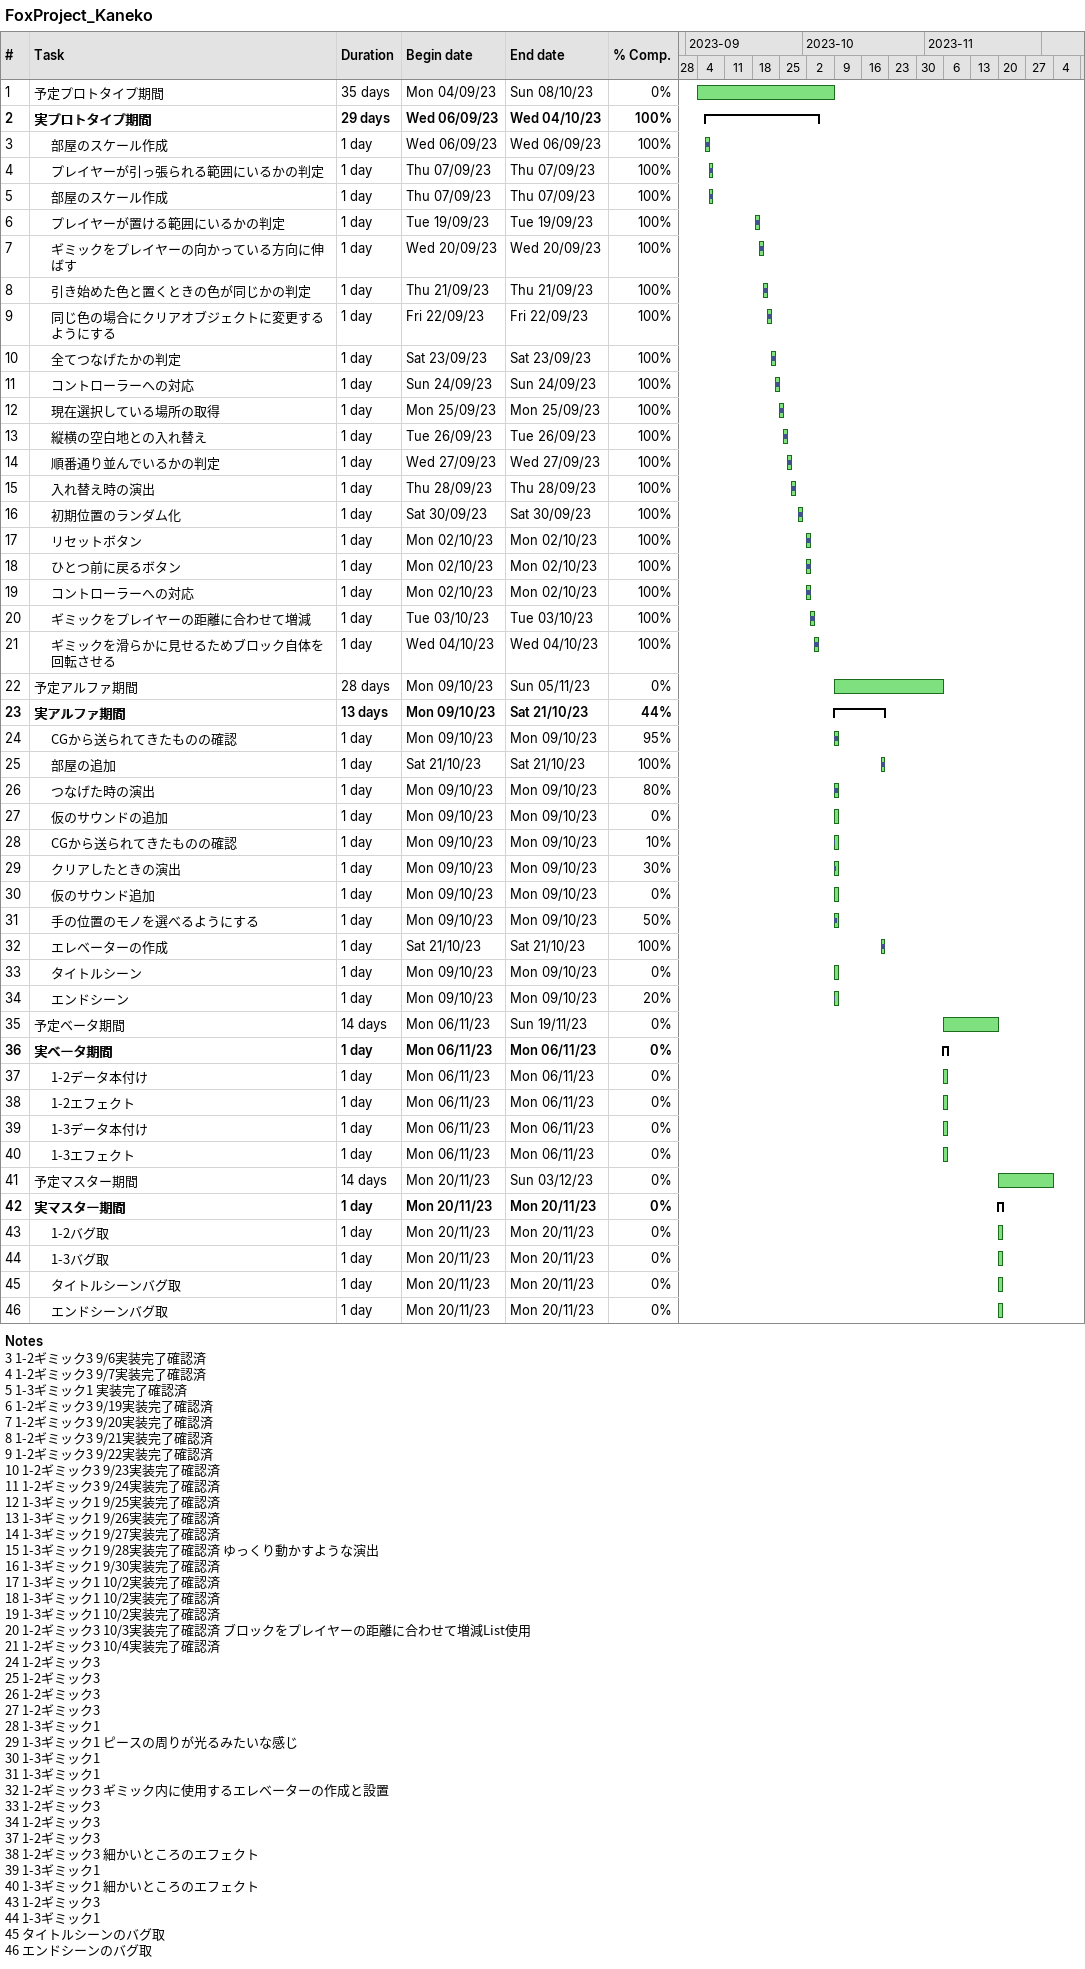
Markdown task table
FoxProject_Kaneko

| ID | Level | Task | Duration | Start | Finish | % complete |
|---|---|---|---|---|---|---|
| 1 | 1 | 予定プロトタイプ期間 | 35d | 2023-09-04 | 2023-10-08 | 0 |
| 2 | 1 | **実プロトタイプ期間** | 29d | 2023-09-06 | 2023-10-04 | 100 |
| 3 | 2 | 部屋のスケール作成 | 1d | 2023-09-06 | 2023-09-06 | 100 |
| 4 | 2 | プレイヤーが引っ張られる範囲にいるかの判定 | 1d | 2023-09-07 | 2023-09-07 | 100 |
| 5 | 2 | 部屋のスケール作成 | 1d | 2023-09-07 | 2023-09-07 | 100 |
| 6 | 2 | プレイヤーが置ける範囲にいるかの判定 | 1d | 2023-09-19 | 2023-09-19 | 100 |
| 7 | 2 | ギミックをプレイヤーの向かっている方向に伸ばす | 1d | 2023-09-20 | 2023-09-20 | 100 |
| 8 | 2 | 引き始めた色と置くときの色が同じかの判定 | 1d | 2023-09-21 | 2023-09-21 | 100 |
| 9 | 2 | 同じ色の場合にクリアオブジェクトに変更するようにする | 1d | 2023-09-22 | 2023-09-22 | 100 |
| 10 | 2 | 全てつなげたかの判定 | 1d | 2023-09-23 | 2023-09-23 | 100 |
| 11 | 2 | コントローラーへの対応 | 1d | 2023-09-24 | 2023-09-24 | 100 |
| 12 | 2 | 現在選択している場所の取得 | 1d | 2023-09-25 | 2023-09-25 | 100 |
| 13 | 2 | 縦横の空白地との入れ替え | 1d | 2023-09-26 | 2023-09-26 | 100 |
| 14 | 2 | 順番通り並んでいるかの判定 | 1d | 2023-09-27 | 2023-09-27 | 100 |
| 15 | 2 | 入れ替え時の演出 | 1d | 2023-09-28 | 2023-09-28 | 100 |
| 16 | 2 | 初期位置のランダム化 | 1d | 2023-09-30 | 2023-09-30 | 100 |
| 17 | 2 | リセットボタン | 1d | 2023-10-02 | 2023-10-02 | 100 |
| 18 | 2 | ひとつ前に戻るボタン | 1d | 2023-10-02 | 2023-10-02 | 100 |
| 19 | 2 | コントローラーへの対応 | 1d | 2023-10-02 | 2023-10-02 | 100 |
| 20 | 2 | ギミックをプレイヤーの距離に合わせて増減 | 1d | 2023-10-03 | 2023-10-03 | 100 |
| 21 | 2 | ギミックを滑らかに見せるためブロック自体を回転させる | 1d | 2023-10-04 | 2023-10-04 | 100 |
| 22 | 1 | 予定アルファ期間 | 28d | 2023-10-09 | 2023-11-05 | 0 |
| 23 | 1 | **実アルファ期間** | 13d | 2023-10-09 | 2023-10-21 | 44 |
| 24 | 2 | CGから送られてきたものの確認 | 1d | 2023-10-09 | 2023-10-09 | 95 |
| 25 | 2 | 部屋の追加 | 1d | 2023-10-21 | 2023-10-21 | 100 |
| 26 | 2 | つなげた時の演出 | 1d | 2023-10-09 | 2023-10-09 | 80 |
| 27 | 2 | 仮のサウンドの追加 | 1d | 2023-10-09 | 2023-10-09 | 0 |
| 28 | 2 | CGから送られてきたものの確認 | 1d | 2023-10-09 | 2023-10-09 | 10 |
| 29 | 2 | クリアしたときの演出 | 1d | 2023-10-09 | 2023-10-09 | 30 |
| 30 | 2 | 仮のサウンド追加 | 1d | 2023-10-09 | 2023-10-09 | 0 |
| 31 | 2 | 手の位置のモノを選べるようにする | 1d | 2023-10-09 | 2023-10-09 | 50 |
| 32 | 2 | エレベーターの作成 | 1d | 2023-10-21 | 2023-10-21 | 100 |
| 33 | 2 | タイトルシーン | 1d | 2023-10-09 | 2023-10-09 | 0 |
| 34 | 2 | エンドシーン | 1d | 2023-10-09 | 2023-10-09 | 20 |
| 35 | 1 | 予定ベータ期間 | 14d | 2023-11-06 | 2023-11-19 | 0 |
| 36 | 1 | **実ベータ期間** | 1d | 2023-11-06 | 2023-11-06 | 0 |
| 37 | 2 | 1-2データ本付け | 1d | 2023-11-06 | 2023-11-06 | 0 |
| 38 | 2 | 1-2エフェクト | 1d | 2023-11-06 | 2023-11-06 | 0 |
| 39 | 2 | 1-3データ本付け | 1d | 2023-11-06 | 2023-11-06 | 0 |
| 40 | 2 | 1-3エフェクト | 1d | 2023-11-06 | 2023-11-06 | 0 |
| 41 | 1 | 予定マスター期間 | 14d | 2023-11-20 | 2023-12-03 | 0 |
| 42 | 1 | **実マスター期間** | 1d | 2023-11-20 | 2023-11-20 | 0 |
| 43 | 2 | 1-2バグ取 | 1d | 2023-11-20 | 2023-11-20 | 0 |
| 44 | 2 | 1-3バグ取 | 1d | 2023-11-20 | 2023-11-20 | 0 |
| 45 | 2 | タイトルシーンバグ取 | 1d | 2023-11-20 | 2023-11-20 | 0 |
| 46 | 2 | エンドシーンバグ取 | 1d | 2023-11-20 | 2023-11-20 | 0 |

Notes
- 3: 1-2ギミック3 9/6実装完了確認済
- 4: 1-2ギミック3 9/7実装完了確認済
- 5: 1-3ギミック1 実装完了確認済
- 6: 1-2ギミック3 9/19実装完了確認済
- 7: 1-2ギミック3 9/20実装完了確認済
- 8: 1-2ギミック3 9/21実装完了確認済
- 9: 1-2ギミック3 9/22実装完了確認済
- 10: 1-2ギミック3 9/23実装完了確認済
- 11: 1-2ギミック3 9/24実装完了確認済
- 12: 1-3ギミック1 9/25実装完了確認済
- 13: 1-3ギミック1 9/26実装完了確認済
- 14: 1-3ギミック1 9/27実装完了確認済
- 15: 1-3ギミック1 9/28実装完了確認済 ゆっくり動かすような演出
- 16: 1-3ギミック1 9/30実装完了確認済
- 17: 1-3ギミック1 10/2実装完了確認済
- 18: 1-3ギミック1 10/2実装完了確認済
- 19: 1-3ギミック1 10/2実装完了確認済
- 20: 1-2ギミック3 10/3実装完了確認済 ブロックをプレイヤーの距離に合わせて増減 List使用
- 21: 1-2ギミック3 10/4実装完了確認済
- 24: 1-2ギミック3
- 25: 1-2ギミック3
- 26: 1-2ギミック3
- 27: 1-2ギミック3
- 28: 1-3ギミック1
- 29: 1-3ギミック1 ピースの周りが光るみたいな感じ
- 30: 1-3ギミック1
- 31: 1-3ギミック1
- 32: 1-2ギミック3 ギミック内に使用するエレベーターの作成と設置
- 33: 1-2ギミック3
- 34: 1-2ギミック3
- 37: 1-2ギミック3
- 38: 1-2ギミック3 細かいところのエフェクト
- 39: 1-3ギミック1
- 40: 1-3ギミック1 細かいところのエフェクト
- 43: 1-2ギミック3
- 44: 1-3ギミック1
- 45: タイトルシーンのバグ取
- 46: エンドシーンのバグ取
